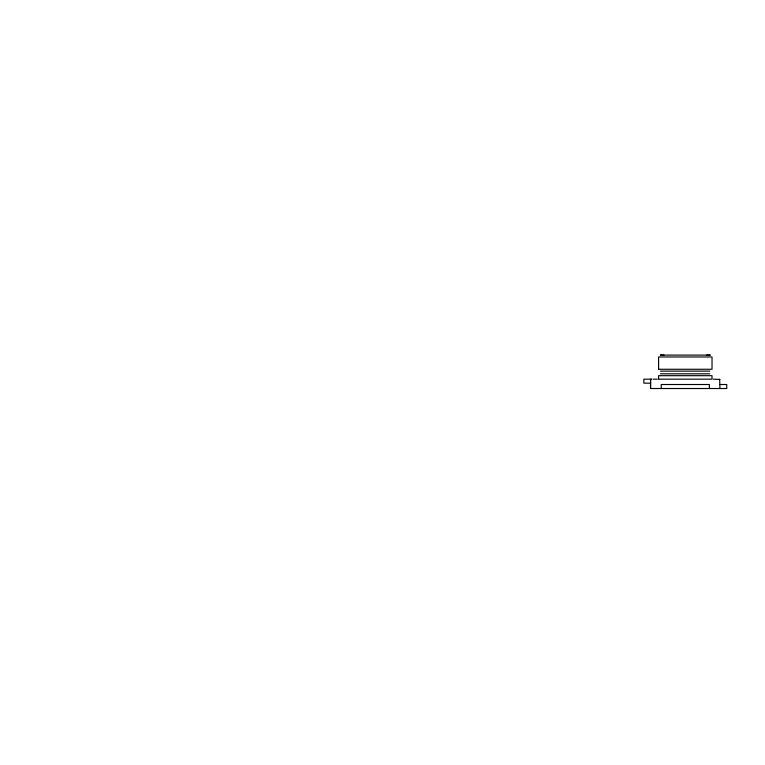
<?xml version="1.0" encoding="UTF-8"?>
<svg xmlns="http://www.w3.org/2000/svg" width="765" height="765" viewBox="0 0 765 765"><rect width="100%" height="100%" fill="white"/><g stroke="black" fill="none" stroke-linecap="round" stroke-linejoin="round"><path stroke-width="1.15" d="M650.546 379.956L650.546 388.515L726.75 388.515L726.75 384.508L720.066 384.508M658.589 369.266L658.589 356.968L712.024 356.968L712.024 369.266L658.99 369.266M658.569 379.163L658.589 375.682L712.024 375.682L712.014 379.163L659.038 379.163M650.594 379.689L650.546 388.515M650.652 379.564L651.35 379.163L643.862 379.163L643.862 383.169L650.546 383.169M650.785 379.392L651.35 379.163M661.955 355.094L660.453 355.094L710.149 355.094L708.658 355.094M662.92 355.094L663.953 355.094M706.659 355.094L707.682 355.094M709.777 371.14L660.453 371.14M709.777 373.808L660.453 373.808M713.296 379.163L719.875 379.45M653.042 379.153L657.317 379.163M719.942 388.515L719.664 379.268M709.375 388.515L709.375 384.508L661.247 384.508L661.247 388.515"/></g></svg>
